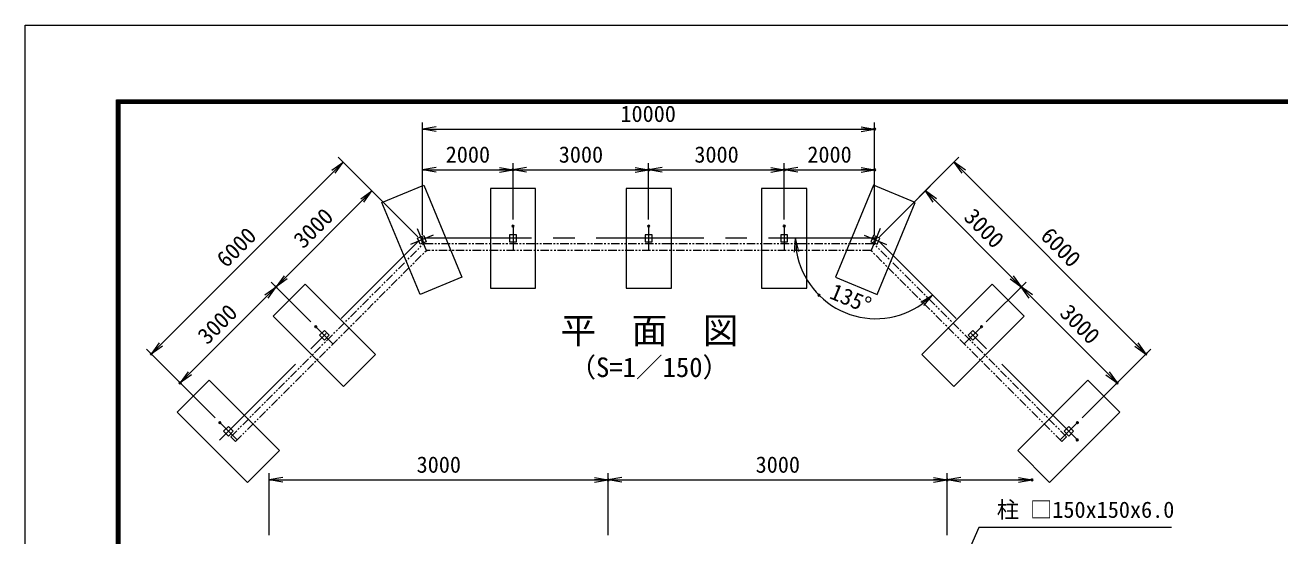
# Model space of a CAD drawing. Units: millimetres at full size, with parts at other scales. Extents: x -12600 to 12600, y -8910 to 8910.
# Drawn here: x -12600 to -1496, y 4394 to 8910 of the extents above; entities that cross this region are included whole.
import ezdxf
from ezdxf.enums import TextEntityAlignment as Align

# ---------------------------------------------------------------- set-up
doc = ezdxf.new("R2010")
doc.units = ezdxf.units.MM
doc.header["$LTSCALE"] = 30
doc.header["$PDMODE"] = 32
doc.header["$PDSIZE"] = 15
doc.linetypes.add('USER1', pattern=[50.8, 31.75, -6.35, 6.35, -6.35])
doc.linetypes.add('USER2', pattern=[5, 2.5, -0.5, 0.5, -0.5, 0.5, -0.5])
for name, color, linetype, lineweight in [('0-0_D-STR1', 1, 'Continuous', 18), ('0-1_D-BMK', 2, 'USER1', 13), ('0-2_0', 7, 'Continuous', 18), ('0-3_D-BGD', 7, 'Continuous', 18), ('0-5_D-STR-DIM', 7, 'Continuous', 13), ('0-9_D-STR-TXT', 7, 'Continuous', 13), ('0-A_D-TTL-TXT', 7, 'Continuous', 13), ('0-B_D-STR4', 7, 'Continuous', 18), ('0-C_D-TTL', 7, 'Continuous', 18)]:
    doc.layers.add(name, color=color, linetype=linetype, lineweight=lineweight)
doc.layers.add('0-6_Defpoints', color=253, linetype='Continuous')
doc.styles.add('ＭＳ ゴシック', font='')
doc.styles.get('ＭＳ ゴシック').set_extended_font_data('MS Gothic')

# ---------------------------------------------------------------- blocks, each defined once
blk = doc.blocks.new('_Open')
at = {"layer": '0-2_0'}
blk.add_line((-30, 5), (0, 0), dxfattribs=at)
blk.add_lwpolyline([(-30, -5), (0, 0), (-30, 0)], dxfattribs=at)

msp = doc.modelspace()

# ---------------------------------------------------------------- linework, layer by layer
at = {"layer": '0-0_D-STR1'}
for points in [[(-9072.65, 7050.18), (-9049.69, 6994.75), (-9105.12, 6971.79), (-9128.08, 7027.22)], [(-8312.16, 7054.75), (-8312.16, 6994.75), (-8252.16, 6994.75), (-8252.16, 7054.75)], [(-7112.16, 7054.75), (-7112.16, 6994.75), (-7052.16, 6994.75), (-7052.16, 7054.75)], [(-5912.16, 7054.75), (-5912.16, 6994.75), (-5852.16, 6994.75), (-5852.16, 7054.75)], [(-5091.67, 7050.18), (-5114.63, 6994.75), (-5059.2, 6971.79), (-5036.24, 7027.22)], [(-9909.48, 6167.44), (-9951.9, 6125.01), (-9994.33, 6167.44), (-9951.9, 6209.86)], [(-4254.85, 6167.44), (-4212.42, 6125.01), (-4169.99, 6167.44), (-4212.42, 6209.86)], [(-10758, 5318.91), (-10800.43, 5276.48), (-10842.86, 5318.91), (-10800.43, 5361.33)], [(-3406.32, 5318.91), (-3363.89, 5276.48), (-3321.46, 5318.91), (-3363.89, 5361.33)]]:
    msp.add_lwpolyline(points, close=True, dxfattribs=at)
at = {"layer": '0-1_D-BMK'}
for p, q in [((-9130.08, 7110.45), (-9047.69, 6911.53)), ((-8282.16, 7132.41), (-8282.16, 6917.1)), ((-7082.16, 7132.41), (-7082.16, 6917.1)), ((-5882.16, 7132.41), (-5882.16, 6917.1)), ((-5034.24, 7110.45), (-5116.63, 6911.53)), ((-10880.02, 5239.32), (-9094.59, 7024.75)), ((-8989.43, 7052.19), (-9188.35, 6969.79)), ((-5069.73, 7024.75), (-9094.59, 7024.75)), ((-5174.9, 7052.19), (-4975.97, 6969.79)), ((-3284.3, 5239.32), (-5069.73, 7024.75)), ((-10028.03, 6243.56), (-9875.78, 6091.31)), ((-4136.3, 6243.56), (-4288.54, 6091.31)), ((-10876.55, 5395.03), (-10724.31, 5242.78)), ((-3287.77, 5395.03), (-3440.01, 5242.78))]:
    msp.add_line(p, q, dxfattribs=at)
at = {"layer": '0-3_D-BGD', "linetype": 'USER2', "lineweight": 9}
for p, q in [((-10780.63, 5270.83), (-9074.7, 6976.75)), ((-10738.2, 5228.4), (-9049.85, 6916.75)), ((-5089.62, 6976.75), (-9074.7, 6976.75)), ((-5114.47, 6916.75), (-9049.85, 6916.75)), ((-3426.12, 5228.4), (-5114.47, 6916.75)), ((-3383.69, 5270.83), (-5089.62, 6976.75))]:
    msp.add_line(p, q, dxfattribs=at)
at = {"layer": '0-5_D-STR-DIM'}
for p, q in [((-9082.16, 7054.75), (-9082.16, 8050.31)), ((-5082.16, 7054.75), (-5082.16, 8050.31)), ((-9082.16, 7990.31), (-5082.16, 7990.31)), ((-9786.13, 7698.72), (-11483.18, 6001.66)), ((-9124.59, 7037.18), (-9828.55, 7741.14)), ((-9082.16, 7054.75), (-9082.16, 7690.31)), ((-8282.16, 7192.41), (-8282.16, 7690.31)), ((-8282.16, 7192.41), (-8282.16, 7690.31)), ((-7082.16, 7192.41), (-7082.16, 7690.31)), ((-7082.16, 7192.41), (-7082.16, 7690.31)), ((-5882.16, 7192.41), (-5882.16, 7690.31)), ((-5882.16, 7192.41), (-5882.16, 7690.31)), ((-5082.16, 7054.75), (-5082.16, 7690.31)), ((-5039.73, 7037.18), (-4335.77, 7741.14)), ((-4378.2, 7698.72), (-2681.14, 6001.66)), ((-9082.16, 7630.31), (-8282.16, 7630.31)), ((-8282.16, 7630.31), (-7082.16, 7630.31)), ((-7082.16, 7630.31), (-5882.16, 7630.31)), ((-5882.16, 7630.31), (-5082.16, 7630.31)), ((-9530.74, 7443.33), (-10379.27, 6594.8)), ((-9124.59, 7037.18), (-9573.17, 7485.76)), ((-5039.73, 7037.18), (-4591.15, 7485.76)), ((-4633.58, 7443.33), (-3785.05, 6594.8)), ((-10379.27, 6594.8), (-11227.8, 5746.27)), ((-10070.45, 6285.99), (-10421.69, 6637.23)), ((-10070.45, 6285.99), (-10421.69, 6637.23)), ((-4093.87, 6285.99), (-3742.63, 6637.23)), ((-4093.87, 6285.99), (-3742.63, 6637.23)), ((-3785.05, 6594.8), (-2936.52, 5746.27)), ((-10918.98, 5437.46), (-11525.61, 6044.09)), ((-3245.34, 5437.46), (-2638.71, 6044.09)), ((-10918.98, 5437.46), (-11270.22, 5788.7)), ((-3245.34, 5437.46), (-2894.1, 5788.7)), ((-10780.63, 5270.83), (-10738.2, 5228.4)), ((-3383.69, 5270.83), (-3426.12, 5228.4)), ((-10440.02, 4400.47), (-10440.02, 4948.41)), ((-10440.02, 4888.41), (-7440.02, 4888.41)), ((-7440.02, 4400.47), (-7440.02, 4948.41)), ((-7440.02, 4400.47), (-7440.02, 4948.41)), ((-7440.02, 4888.41), (-4440.02, 4888.41)), ((-4440.02, 4400.47), (-4440.02, 4948.41)), ((-4440.02, 4400.47), (-4440.02, 4948.41)), ((-4440.02, 4888.41), (-3690.02, 4888.41))]:
    msp.add_line(p, q, dxfattribs=at)
msp.add_arc((-5071.81, 7024.75), 710.92, 189.68273, 305.31727, dxfattribs=at)
at = {"layer": '0-6_Defpoints'}
for p in [(-5082.16, 7990.31), (-8282.16, 7630.31), (-7082.16, 7630.31), (-5882.16, 7630.31), (-5082.16, 7630.31), (-8282.16, 7132.41), (-7082.16, 7132.41), (-5882.16, 7132.41), (-9088.37, 7024.75), (-9082.16, 6994.75), (-9082.16, 6994.75), (-9082.16, 6994.75), (-5082.16, 6994.75), (-5082.16, 6994.75), (-5082.16, 6994.75), (-5071.81, 7024.75), (-10379.27, 6594.8), (-3785.05, 6594.8), (-5574.5, 6522.05), (-10028.03, 6243.56), (-4136.3, 6243.56), (-11483.18, 6001.66), (-2681.14, 6001.66), (-11227.8, 5746.27), (-2936.52, 5746.27), (-10876.55, 5395.03), (-3287.77, 5395.03), (-3289.3, 5242.24), (-7440.02, 4888.41), (-4440.02, 4888.41), (-3690.02, 4888.41)]:
    msp.add_point(p, dxfattribs=at)
at = {"layer": '0-9_D-STR-TXT'}
msp.add_lwpolyline([(-2453.83, 4469.06), (-4160.67, 4469.06), (-4378.02, 3969.55)], dxfattribs=at)
at = {"layer": '0-B_D-STR4'}
for points in [[(-8735.73, 6681.02), (-9105.28, 6527.94), (-9442.04, 7340.96), (-9072.49, 7494.03)], [(-8482.16, 6584.75), (-8082.16, 6584.75), (-8082.16, 7464.75), (-8482.16, 7464.75)], [(-7281.13, 6584.75), (-6881.13, 6584.75), (-6881.13, 7464.75), (-7281.13, 7464.75)], [(-6082.16, 6584.75), (-5682.16, 6584.75), (-5682.16, 7464.75), (-6082.16, 7464.75)], [(-5428.59, 6681.02), (-5059.04, 6527.94), (-4722.28, 7340.96), (-5091.83, 7494.03)], [(-9499.35, 5997.73), (-9782.2, 5714.89), (-10404.45, 6337.14), (-10121.61, 6619.99)], [(-4664.97, 5997.73), (-4382.12, 5714.89), (-3759.87, 6337.14), (-4042.71, 6619.99)], [(-10347.88, 5149.2), (-10630.72, 4866.36), (-11252.98, 5488.61), (-10970.14, 5771.46)], [(-3816.44, 5149.2), (-3533.6, 4866.36), (-2911.34, 5488.61), (-3194.19, 5771.46)]]:
    msp.add_lwpolyline(points, close=True, dxfattribs=at)
at = {"layer": '0-C_D-TTL', "color": 2}
msp.add_lwpolyline([(-12600, 8910), (12600, 8910), (12600, -8910), (-12600, -8910)], close=True, dxfattribs=at)
at = {"layer": '0-C_D-TTL'}
for points in [[(-11790, 8250), (11790, 8250), (11790, -8250), (-11790, -8250)], [(-11782.5, 8242.5), (11782.5, 8242.5), (11782.5, -8242.5), (-11782.5, -8242.5)], [(-11775, 8235), (11775, 8235), (11775, -8235), (-11775, -8235)], [(-11767.5, 8227.5), (11767.5, 8227.5), (11767.5, -8227.5), (-11767.5, -8227.5)], [(-11760, 8220), (11760, 8220), (11760, -8220), (-11760, -8220)]]:
    msp.add_lwpolyline(points, close=True, dxfattribs=at)

# ---------------------------------------------------------------- block references
at = {"layer": '0-5_D-STR-DIM', "xscale": 4, "yscale": 4}
for p, rotation in [((-9082.16, 7990.31), 180), ((-9786.13, 7698.72), 45), ((-4378.2, 7698.72), 135), ((-9082.16, 7630.31), 180), ((-8282.16, 7630.31), 180), ((-7082.16, 7630.31), 180), ((-5882.16, 7630.31), 180), ((-9530.74, 7443.33), 45), ((-4633.58, 7443.33), 135), ((-5782.73, 7024.75), 94.84136), ((-10379.27, 6594.8), 225), ((-3785.05, 6594.8), 315), ((-10379.27, 6594.8), 45), ((-3785.05, 6594.8), 135), ((-4569.11, 6522.05), 40.15864), ((-11483.18, 6001.66), 225), ((-2681.14, 6001.66), 315), ((-11227.8, 5746.27), 225), ((-2936.52, 5746.27), 315), ((-10440.02, 4888.41), 180), ((-7440.02, 4888.41), 180), ((-4440.02, 4888.41), 180)]:
    msp.add_blockref('_Open', p, dxfattribs=dict(at, rotation=rotation))
for p in [(-5082.16, 7990.31), (-8282.16, 7630.31), (-7082.16, 7630.31), (-5882.16, 7630.31), (-5082.16, 7630.31), (-7440.02, 4888.41), (-4440.02, 4888.41), (-3690.02, 4888.41)]:
    msp.add_blockref('_Open', p, dxfattribs=at)

# ---------------------------------------------------------------- texts
at = {"layer": '0-5_D-STR-DIM', "style": 'ＭＳ ゴシック'}
for s, p in [('10000', (-7331.69, 8010.55)), ('2000', (-8877.97, 7650.55)), ('3000', (-7877.59, 7650.55)), ('3000', (-6677.59, 7650.55)), ('2000', (-5677.97, 7650.55)), ('3000', (-9135.45, 4908.66)), ('3000', (-6135.45, 4908.66))]:
    msp.add_text(s, height=144.3, dxfattribs=at).set_placement(p, align=Align.BOTTOM_LEFT)
for s, rotation, p in [('3000', 45, (-10107.51, 6895.19)), ('3000', 315, (-4333.19, 7171.57)), ('6000', 45, (-10787.96, 6725.51)), ('6000', 315, (-3654.34, 7003.49)), ('135°', 337.5, (-5507.17, 6457.5)), ('3000', 45, (-10956.04, 6046.66)), ('3000', 315, (-3484.66, 6323.04))]:
    msp.add_text(s, height=144.3, rotation=rotation, dxfattribs=at).set_placement(p, align=Align.BOTTOM_LEFT)
at = {"layer": '0-9_D-STR-TXT', "style": 'ＭＳ ゴシック'}
msp.add_text('柱 □150x150x6.0', height=144.3, dxfattribs=at).set_placement((-4001.8, 4509.86), align=Align.BOTTOM_LEFT)
at = {"layer": '0-A_D-TTL-TXT', "style": 'ＭＳ ゴシック'}
for s, height, p in [('平\u3000面\u3000図', 230.9, (-7861.86, 6025.72)), ('（S=1／150）', 173.1, (-7783.89, 5746.13))]:
    msp.add_text(s, height=height, dxfattribs=at).set_placement(p, align=Align.BOTTOM_LEFT)

doc.saveas('drawing.dxf')
